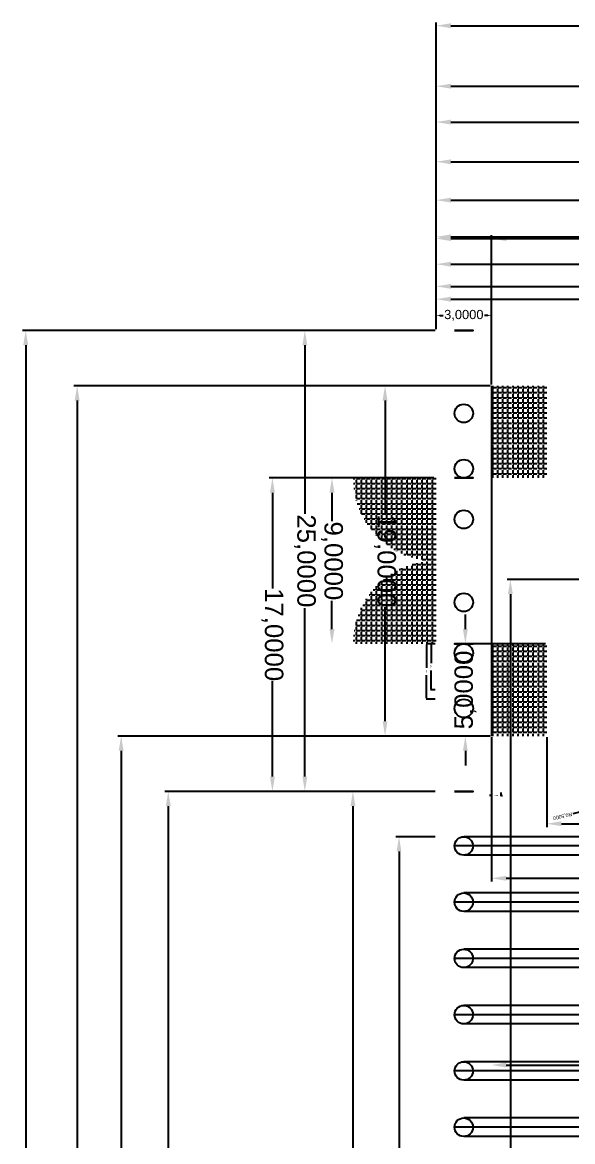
# Model space of a CAD drawing. Header units: millimetres. Extents: x -129 to 171, y -129 to 202.
# Drawn here: x 9.2 to 39, y 87.1 to 147.8 of the extents above; entities that cross this region are included whole.
import ezdxf

# ---------------------------------------------------------------- set-up
doc = ezdxf.new("R2010")
doc.units = ezdxf.units.MM
doc.header["$MEASUREMENT"] = 0
for name, color, linetype, plot in [('Acoperis', 180, 'Continuous', False), ('Dimenisuni corp 1', 11, 'Continuous', False), ('Dimensiune acoperis', 11, 'Continuous', False), ('Dimensiuni corp 0', 11, 'Continuous', False), ('Dimensiuni interior_1', 11, 'Continuous', False), ('Dimensiuni lift', 11, 'Continuous', False), ('Dimensiuni lift_turn', 11, 'Continuous', False), ('Lift', 30, 'Continuous', False), ('Lift_arm', 84, 'Continuous', False), ('Lift_turn', 40, 'Continuous', False)]:
    doc.layers.add(name, color=color, linetype=linetype, plot=plot)
doc.styles.get("Standard").update_dxf_attribs({"font": 'arial.ttf'})
doc.dimstyles.new('Mici', dxfattribs={"dimtxt": 0.05, "dimasz": 0.05, "dimexe": 0.03, "dimexo": 0.0625, "dimgap": 0.09, "dimtad": 0, "dimdec": 4, "dimzin": 0, "dimtxsty": 'Standard', "dimcen": 0.09, "dimclrd": 1, "dimclre": 1, "dimadec": 0, "dimazin": 0, "dimtfac": 1, "dimtdec": 4, "dimtofl": 0, "dimtmove": 0, "dimatfit": 3, "dimfxl": 1, "dimtolj": 1, "dimtzin": 0, "dimarcsym": 0})
doc.dimstyles.get("Standard").update_dxf_attribs({"dimtxt": 0.18, "dimasz": 0.18, "dimexe": 0.18, "dimexo": 0.0625, "dimgap": 0.09, "dimtad": 0, "dimtih": 1, "dimtoh": 1, "dimdec": 4, "dimzin": 0, "dimdsep": 46, "dimtxsty": 'Standard', "dimcen": 0.09, "dimadec": 0, "dimazin": 0, "dimtfac": 1, "dimtdec": 4, "dimtofl": 0, "dimtmove": 0, "dimatfit": 3, "dimfxl": 1, "dimtolj": 1, "dimtzin": 0, "dimarcsym": 0})

# ---------------------------------------------------------------- blocks, each defined once
blk = doc.blocks.new('*U32')
blk.add_circle((1.5, 0), 0.5)
at = {"extrusion": (-1, 4.06467e-14, 2.35596e-14)}
for centre, radius, start, end in [((48.5, -16.8, -1.5), 51.8, 18.92464, 161.07536), ((48.5, -16.841, -1), 51.341, 19.14846, 160.85154), ((48.5, -16.882, -1.5), 50.882, 19.37757, 160.62243), ((48.5, -16.841, -2), 51.341, 19.14846, 160.85154)]:
    blk.add_arc(centre, radius, start, end, dxfattribs=at)
blk = doc.blocks.new('*U33')
at = {"layer": 'Acoperis', "color": 0, "linetype": 'ByBlock', "lineweight": -2, "transparency": 16777216, "rotation": 90.00000000000072}
for p in [(244.181, 135.356), (244.181, 132.305), (244.181, 129.253), (244.181, 126.202), (244.181, 123.151), (244.181, 120.1)]:
    blk.add_blockref('*U32', p, dxfattribs=at)
blk = doc.blocks.new('*D58')
at = {"layer": 'Defpoints', "color": 0, "transparency": 16777216}
for p in [(46.877, 130.551), (27.395, 13.551), (46.877, 13.551)]:
    blk.add_point(p, dxfattribs=at)
at = {"layer": 'Dimenisuni corp 1', "color": 1, "lineweight": -2, "transparency": 16777216}
for p, q in [((46.814, 130.551), (27.215, 130.551)), ((27.395, 129.751), (27.395, 74.945)), ((27.395, 14.351), (27.395, 69.157)), ((46.814, 13.551), (27.215, 13.551))]:
    blk.add_line(p, q, dxfattribs=at)
at = {"layer": 'Dimenisuni corp 1', "color": 1, "transparency": 16777216}
for points in [[(27.262, 129.751), (27.529, 129.751), (27.395, 130.551)], [(27.262, 14.351), (27.529, 14.351), (27.395, 13.551)]]:
    blk.add_solid(points, dxfattribs=at)
at = {"layer": 'Dimenisuni corp 1', "color": 0, "transparency": 16777216, "insert": (27.395, 72.051), "char_height": 1, "attachment_point": 5, "rotation": 90}
blk.add_mtext('\\A1;117,0000', dxfattribs=at)
blk = doc.blocks.new('*D59')
at = {"layer": 'Defpoints', "color": 0, "transparency": 16777216}
for p in [(46.877, 146.801), (46.877, 133.551), (143.877, 133.551)]:
    blk.add_point(p, dxfattribs=at)
at = {"layer": 'Dimenisuni corp 1', "color": 1, "lineweight": -2, "transparency": 16777216}
for p, q in [((46.877, 133.614), (46.877, 146.981)), ((143.877, 133.614), (143.877, 146.981)), ((47.677, 146.801), (92.824, 146.801)), ((143.077, 146.801), (97.929, 146.801))]:
    blk.add_line(p, q, dxfattribs=at)
at = {"layer": 'Dimenisuni corp 1', "color": 1, "transparency": 16777216}
for points in [[(47.677, 146.934), (47.677, 146.667), (46.877, 146.801)], [(143.077, 146.934), (143.077, 146.667), (143.877, 146.801)]]:
    blk.add_solid(points, dxfattribs=at)
at = {"layer": 'Dimenisuni corp 1', "color": 0, "transparency": 16777216, "insert": (95.377, 146.801), "char_height": 1, "attachment_point": 5}
blk.add_mtext('\\A1;97,0000', dxfattribs=at)
blk = doc.blocks.new('*D61')
at = {"layer": 'Defpoints', "color": 0, "transparency": 16777216}
for p in [(71.877, 135.246), (46.877, 133.551), (71.877, 133.551)]:
    blk.add_point(p, dxfattribs=at)
at = {"layer": 'Dimenisuni corp 1', "color": 1, "lineweight": -2, "transparency": 16777216}
for p, q in [((46.877, 133.614), (46.877, 135.426)), ((71.877, 133.614), (71.877, 135.426)), ((47.677, 135.246), (56.816, 135.246)), ((71.077, 135.246), (61.938, 135.246))]:
    blk.add_line(p, q, dxfattribs=at)
at = {"layer": 'Dimenisuni corp 1', "color": 1, "transparency": 16777216}
for points in [[(47.677, 135.379), (47.677, 135.112), (46.877, 135.246)], [(71.077, 135.379), (71.077, 135.112), (71.877, 135.246)]]:
    blk.add_solid(points, dxfattribs=at)
at = {"layer": 'Dimenisuni corp 1', "color": 0, "transparency": 16777216, "insert": (59.377, 135.246), "char_height": 1, "attachment_point": 5}
blk.add_mtext('\\A1;25,0000', dxfattribs=at)
blk = doc.blocks.new('*D62')
at = {"layer": 'Defpoints', "color": 0, "transparency": 16777216}
for p in [(74.877, 137.144), (46.877, 133.551), (74.877, 133.551)]:
    blk.add_point(p, dxfattribs=at)
at = {"layer": 'Dimenisuni corp 1', "color": 1, "lineweight": -2, "transparency": 16777216}
for p, q in [((46.877, 133.614), (46.877, 137.324)), ((74.877, 133.614), (74.877, 137.324)), ((47.677, 137.144), (58.316, 137.144)), ((74.077, 137.144), (63.438, 137.144))]:
    blk.add_line(p, q, dxfattribs=at)
at = {"layer": 'Dimenisuni corp 1', "color": 1, "transparency": 16777216}
for points in [[(47.677, 137.278), (47.677, 137.011), (46.877, 137.144)], [(74.077, 137.278), (74.077, 137.011), (74.877, 137.144)]]:
    blk.add_solid(points, dxfattribs=at)
at = {"layer": 'Dimenisuni corp 1', "color": 0, "transparency": 16777216, "insert": (60.877, 137.144), "char_height": 1, "attachment_point": 5}
blk.add_mtext('\\A1;28,0000', dxfattribs=at)
blk = doc.blocks.new('*D77')
at = {"layer": 'Defpoints', "color": 0, "transparency": 16777216}
for p in [(46.877, 138.534), (46.877, 134.551), (146.877, 133.551)]:
    blk.add_point(p, dxfattribs=at)
at = {"layer": 'Dimensiune acoperis', "color": 1, "lineweight": -2, "transparency": 16777216}
for p, q in [((46.877, 134.614), (46.877, 138.714)), ((47.677, 138.534), (93.983, 138.534)), ((146.077, 138.534), (99.77, 138.534)), ((146.877, 133.614), (146.877, 138.714))]:
    blk.add_line(p, q, dxfattribs=at)
at = {"layer": 'Dimensiune acoperis', "color": 1, "transparency": 16777216}
for points in [[(47.677, 138.668), (47.677, 138.401), (46.877, 138.534)], [(146.077, 138.668), (146.077, 138.401), (146.877, 138.534)]]:
    blk.add_solid(points, dxfattribs=at)
at = {"layer": 'Dimensiune acoperis', "color": 0, "transparency": 16777216, "insert": (96.877, 138.534), "char_height": 1, "attachment_point": 5}
blk.add_mtext('\\A1;100,0000', dxfattribs=at)
blk = doc.blocks.new('*D78')
at = {"layer": 'Defpoints', "color": 0, "transparency": 16777216}
for p in [(44.862, 106.09), (46.877, 106.09), (46.877, 13.551)]:
    blk.add_point(p, dxfattribs=at)
at = {"layer": 'Dimensiune acoperis', "color": 1, "lineweight": -2, "transparency": 16777216}
for p, q in [((46.814, 106.09), (44.682, 106.09)), ((44.862, 105.29), (44.862, 63.604)), ((44.862, 14.351), (44.862, 58.499)), ((46.814, 13.551), (44.682, 13.551))]:
    blk.add_line(p, q, dxfattribs=at)
at = {"layer": 'Dimensiune acoperis', "color": 1, "transparency": 16777216}
for points in [[(44.728, 105.29), (44.995, 105.29), (44.862, 106.09)], [(44.728, 14.351), (44.995, 14.351), (44.862, 13.551)]]:
    blk.add_solid(points, dxfattribs=at)
at = {"layer": 'Dimensiune acoperis', "color": 0, "transparency": 16777216, "insert": (44.862, 61.051), "char_height": 1, "attachment_point": 5, "rotation": 90}
blk.add_mtext('\\A1;92,5390', dxfattribs=at)
blk = doc.blocks.new('*D106')
at = {"layer": 'Defpoints', "color": 0, "transparency": 16777216}
for p in [(52.877, 111.551), (71.877, 111.551), (52.877, 106.793)]:
    blk.add_point(p, dxfattribs=at)
at = {"layer": 'Dimensiuni lift', "color": 1, "lineweight": -2, "transparency": 16777216}
for p, q in [((52.877, 111.489), (52.877, 106.613)), ((71.877, 111.489), (71.877, 106.613)), ((53.677, 106.793), (59.871, 106.793)), ((71.077, 106.793), (64.882, 106.793))]:
    blk.add_line(p, q, dxfattribs=at)
at = {"layer": 'Dimensiuni lift', "color": 1, "transparency": 16777216}
for points in [[(53.677, 106.926), (53.677, 106.66), (52.877, 106.793)], [(71.077, 106.926), (71.077, 106.66), (71.877, 106.793)]]:
    blk.add_solid(points, dxfattribs=at)
at = {"layer": 'Dimensiuni lift', "color": 0, "transparency": 16777216, "insert": (62.377, 106.793), "char_height": 1, "attachment_point": 5}
blk.add_mtext('\\A1;19,0000', dxfattribs=at)
blk = doc.blocks.new('*D108')
at = {"layer": 'Defpoints', "color": 0, "transparency": 16777216}
for p in [(48.461, 116.551), (52.877, 116.551), (52.877, 111.551)]:
    blk.add_point(p, dxfattribs=at)
at = {"layer": 'Dimensiuni lift', "color": 1, "lineweight": -2, "transparency": 16777216}
for p, q in [((48.461, 117.351), (48.461, 118.151)), ((52.814, 116.551), (48.281, 116.551)), ((48.461, 110.751), (48.461, 109.951))]:
    blk.add_line(p, q, dxfattribs=at)
at = {"layer": 'Dimensiuni lift', "color": 1, "transparency": 16777216}
for points in [[(48.328, 117.351), (48.594, 117.351), (48.461, 116.551)], [(48.328, 110.751), (48.594, 110.751), (48.461, 111.551)]]:
    blk.add_solid(points, dxfattribs=at)
at = {"layer": 'Dimensiuni lift', "color": 0, "transparency": 16777216, "insert": (48.461, 114.051), "char_height": 1, "attachment_point": 5, "rotation": 90}
blk.add_mtext('\\A1;5,0000', dxfattribs=at)
blk = doc.blocks.new('*D231')
at = {"layer": 'Defpoints', "color": 0, "transparency": 16777216}
for p in [(32.341, 108.551), (46.877, 108.551), (46.877, 13.551)]:
    blk.add_point(p, dxfattribs=at)
at = {"layer": 'Dimenisuni corp 1', "color": 1, "lineweight": -2, "transparency": 16777216}
for p, q in [((46.814, 108.551), (32.161, 108.551)), ((32.341, 107.751), (32.341, 63.604)), ((32.341, 14.351), (32.341, 58.499)), ((46.814, 13.551), (32.161, 13.551))]:
    blk.add_line(p, q, dxfattribs=at)
at = {"layer": 'Dimenisuni corp 1', "color": 1, "transparency": 16777216}
for points in [[(32.208, 107.751), (32.475, 107.751), (32.341, 108.551)], [(32.208, 14.351), (32.475, 14.351), (32.341, 13.551)]]:
    blk.add_solid(points, dxfattribs=at)
at = {"layer": 'Dimenisuni corp 1', "color": 0, "transparency": 16777216, "insert": (32.341, 61.051), "char_height": 1, "attachment_point": 5, "rotation": 90}
blk.add_mtext('\\A1;95,0000', dxfattribs=at)
blk = doc.blocks.new('*D234')
at = {"layer": 'Defpoints', "color": 0, "transparency": 16777216}
for p in [(90.877, 138.629), (46.877, 133.551), (90.877, 133.551)]:
    blk.add_point(p, dxfattribs=at)
at = {"layer": 'Dimenisuni corp 1', "color": 1, "lineweight": -2, "transparency": 16777216}
for p, q in [((46.877, 133.614), (46.877, 138.809)), ((47.677, 138.629), (66.304, 138.629)), ((90.077, 138.629), (71.449, 138.629)), ((90.877, 133.614), (90.877, 138.809))]:
    blk.add_line(p, q, dxfattribs=at)
at = {"layer": 'Dimenisuni corp 1', "color": 1, "transparency": 16777216}
for points in [[(47.677, 138.763), (47.677, 138.496), (46.877, 138.629)], [(90.077, 138.763), (90.077, 138.496), (90.877, 138.629)]]:
    blk.add_solid(points, dxfattribs=at)
at = {"layer": 'Dimenisuni corp 1', "color": 0, "transparency": 16777216, "insert": (68.877, 138.629), "char_height": 1, "attachment_point": 5}
blk.add_mtext('\\A1;44,0000', dxfattribs=at)
blk = doc.blocks.new('*D235')
at = {"layer": 'Defpoints', "color": 0, "transparency": 16777216}
for p in [(112.377, 142.701), (46.877, 133.551), (112.377, 133.551)]:
    blk.add_point(p, dxfattribs=at)
at = {"layer": 'Dimenisuni corp 1', "color": 1, "lineweight": -2, "transparency": 16777216}
for p, q in [((46.877, 133.614), (46.877, 142.881)), ((47.677, 142.701), (77.071, 142.701)), ((111.577, 142.701), (82.182, 142.701)), ((112.377, 133.614), (112.377, 142.881))]:
    blk.add_line(p, q, dxfattribs=at)
at = {"layer": 'Dimenisuni corp 1', "color": 1, "transparency": 16777216}
for points in [[(47.677, 142.834), (47.677, 142.568), (46.877, 142.701)], [(111.577, 142.834), (111.577, 142.568), (112.377, 142.701)]]:
    blk.add_solid(points, dxfattribs=at)
at = {"layer": 'Dimenisuni corp 1', "color": 0, "transparency": 16777216, "insert": (79.627, 142.701), "char_height": 1, "attachment_point": 5}
blk.add_mtext('\\A1;65,5000', dxfattribs=at)
blk = doc.blocks.new('*D236')
at = {"layer": 'Defpoints', "color": 0, "transparency": 16777216}
for p in [(93.877, 140.62), (46.877, 133.551), (93.877, 133.551)]:
    blk.add_point(p, dxfattribs=at)
at = {"layer": 'Dimenisuni corp 1', "color": 1, "lineweight": -2, "transparency": 16777216}
for p, q in [((46.877, 133.614), (46.877, 140.8)), ((47.677, 140.62), (67.804, 140.62)), ((93.077, 140.62), (72.949, 140.62)), ((93.877, 133.614), (93.877, 140.8))]:
    blk.add_line(p, q, dxfattribs=at)
at = {"layer": 'Dimenisuni corp 1', "color": 1, "transparency": 16777216}
for points in [[(47.677, 140.754), (47.677, 140.487), (46.877, 140.62)], [(93.077, 140.754), (93.077, 140.487), (93.877, 140.62)]]:
    blk.add_solid(points, dxfattribs=at)
at = {"layer": 'Dimenisuni corp 1', "color": 0, "transparency": 16777216, "insert": (70.377, 140.62), "char_height": 1, "attachment_point": 5}
blk.add_mtext('\\A1;47,0000', dxfattribs=at)
blk = doc.blocks.new('*D237')
at = {"layer": 'Defpoints', "color": 0, "transparency": 16777216}
for p in [(46.877, 111.551), (29.784, 13.551), (46.877, 13.551)]:
    blk.add_point(p, dxfattribs=at)
at = {"layer": 'Dimenisuni corp 1', "color": 1, "lineweight": -2, "transparency": 16777216}
for p, q in [((46.814, 111.551), (29.604, 111.551)), ((29.784, 110.751), (29.784, 65.104)), ((29.784, 14.351), (29.784, 59.999)), ((46.814, 13.551), (29.604, 13.551))]:
    blk.add_line(p, q, dxfattribs=at)
at = {"layer": 'Dimenisuni corp 1', "color": 1, "transparency": 16777216}
for points in [[(29.651, 110.751), (29.918, 110.751), (29.784, 111.551)], [(29.651, 14.351), (29.918, 14.351), (29.784, 13.551)]]:
    blk.add_solid(points, dxfattribs=at)
at = {"layer": 'Dimenisuni corp 1', "color": 0, "transparency": 16777216, "insert": (29.784, 62.551), "char_height": 1, "attachment_point": 5, "rotation": 90}
blk.add_mtext('\\A1;98,0000', dxfattribs=at)
blk = doc.blocks.new('*D254')
at = {"layer": 'Defpoints', "color": 0, "transparency": 16777216}
for p in [(42.362, 108.551), (46.877, 108.551), (46.877, 13.551)]:
    blk.add_point(p, dxfattribs=at)
at = {"layer": 'Dimensiune acoperis', "color": 1, "lineweight": -2, "transparency": 16777216}
for p, q in [((46.814, 108.551), (42.182, 108.551)), ((42.362, 107.751), (42.362, 63.604)), ((42.362, 14.351), (42.362, 58.499)), ((46.814, 13.551), (42.182, 13.551))]:
    blk.add_line(p, q, dxfattribs=at)
at = {"layer": 'Dimensiune acoperis', "color": 1, "transparency": 16777216}
for points in [[(42.228, 107.751), (42.495, 107.751), (42.362, 108.551)], [(42.228, 14.351), (42.495, 14.351), (42.362, 13.551)]]:
    blk.add_solid(points, dxfattribs=at)
at = {"layer": 'Dimensiune acoperis', "color": 0, "transparency": 16777216, "insert": (42.362, 61.051), "char_height": 1, "attachment_point": 5, "rotation": 90}
blk.add_mtext('\\A1;95,0000', dxfattribs=at)
blk = doc.blocks.new('*D262')
at = {"layer": 'Defpoints', "color": 0, "transparency": 16777216}
for p in [(46.877, 116.551), (46.357, 113.551), (46.877, 113.551)]:
    blk.add_point(p, dxfattribs=at)
at = {"layer": 'Dimensiuni lift_turn', "color": 1, "lineweight": -2, "transparency": 16777216}
for p, q in [((46.814, 116.551), (46.327, 116.551)), ((46.357, 116.501), (46.357, 115.245)), ((46.357, 113.601), (46.357, 114.858)), ((46.814, 113.551), (46.327, 113.551))]:
    blk.add_line(p, q, dxfattribs=at)
at = {"layer": 'Dimensiuni lift_turn', "color": 1, "transparency": 16777216}
for points in [[(46.365, 116.501), (46.348, 116.501), (46.357, 116.551)], [(46.365, 113.601), (46.348, 113.601), (46.357, 113.551)]]:
    blk.add_solid(points, dxfattribs=at)
at = {"layer": 'Dimensiuni lift_turn', "color": 0, "transparency": 16777216, "insert": (46.357, 115.051), "char_height": 0.05, "attachment_point": 5, "rotation": 270}
blk.add_mtext('\\A1;3,0000', dxfattribs=at)
blk = doc.blocks.new('*D263')
at = {"layer": 'Defpoints', "color": 0, "transparency": 16777216}
for p in [(46.877, 116.551), (46.603, 114.051), (46.877, 114.051)]:
    blk.add_point(p, dxfattribs=at)
at = {"layer": 'Dimensiuni lift_turn', "color": 1, "lineweight": -2, "transparency": 16777216}
for p, q in [((46.814, 116.551), (46.573, 116.551)), ((46.603, 116.501), (46.603, 115.495)), ((46.603, 114.101), (46.603, 115.107)), ((46.814, 114.051), (46.573, 114.051))]:
    blk.add_line(p, q, dxfattribs=at)
at = {"layer": 'Dimensiuni lift_turn', "color": 1, "transparency": 16777216}
for points in [[(46.611, 116.501), (46.595, 116.501), (46.603, 116.551)], [(46.611, 114.101), (46.595, 114.101), (46.603, 114.051)]]:
    blk.add_solid(points, dxfattribs=at)
at = {"layer": 'Dimensiuni lift_turn', "color": 0, "transparency": 16777216, "insert": (46.603, 115.301), "char_height": 0.05, "attachment_point": 5, "rotation": 270}
blk.add_mtext('\\A1;2,5000', dxfattribs=at)
blk = doc.blocks.new('*D264')
at = {"layer": 'Defpoints', "color": 0, "transparency": 16777216}
for p in [(49.877, 130.551), (44.104, 111.551), (49.877, 111.551)]:
    blk.add_point(p, dxfattribs=at)
at = {"layer": 'Dimensiuni lift_turn', "color": 1, "lineweight": -2, "transparency": 16777216}
for p, q in [((49.814, 130.551), (43.924, 130.551)), ((44.104, 129.751), (44.104, 123.557)), ((44.104, 112.351), (44.104, 118.546)), ((49.814, 111.551), (43.924, 111.551))]:
    blk.add_line(p, q, dxfattribs=at)
at = {"layer": 'Dimensiuni lift_turn', "color": 1, "transparency": 16777216}
for points in [[(44.237, 129.751), (43.97, 129.751), (44.104, 130.551)], [(44.237, 112.351), (43.97, 112.351), (44.104, 111.551)]]:
    blk.add_solid(points, dxfattribs=at)
at = {"layer": 'Dimensiuni lift_turn', "color": 0, "transparency": 16777216, "insert": (44.104, 121.051), "char_height": 1, "attachment_point": 5, "rotation": 270}
blk.add_mtext('\\A1;19,0000', dxfattribs=at)
blk = doc.blocks.new('*D265')
at = {"layer": 'Defpoints', "color": 0, "transparency": 16777216}
for p in [(46.877, 133.551), (39.751, 108.551), (46.877, 108.551)]:
    blk.add_point(p, dxfattribs=at)
at = {"layer": 'Dimensiuni lift_turn', "color": 1, "lineweight": -2, "transparency": 16777216}
for p, q in [((46.814, 133.551), (39.571, 133.551)), ((39.751, 132.751), (39.751, 123.612)), ((39.751, 109.351), (39.751, 118.49)), ((46.814, 108.551), (39.571, 108.551))]:
    blk.add_line(p, q, dxfattribs=at)
at = {"layer": 'Dimensiuni lift_turn', "color": 1, "transparency": 16777216}
for points in [[(39.884, 132.751), (39.618, 132.751), (39.751, 133.551)], [(39.884, 109.351), (39.618, 109.351), (39.751, 108.551)]]:
    blk.add_solid(points, dxfattribs=at)
at = {"layer": 'Dimensiuni lift_turn', "color": 0, "transparency": 16777216, "insert": (39.751, 121.051), "char_height": 1, "attachment_point": 5, "rotation": 270}
blk.add_mtext('\\A1;25,0000', dxfattribs=at)
blk = doc.blocks.new('*D266')
at = {"layer": 'Defpoints', "color": 0, "transparency": 16777216}
for p in [(46.814, 125.551), (37.991, 108.551), (46.877, 108.551)]:
    blk.add_point(p, dxfattribs=at)
at = {"layer": 'Dimensiuni lift_turn', "color": 1, "lineweight": -2, "transparency": 16777216}
for p, q in [((46.752, 125.551), (37.811, 125.551)), ((37.991, 124.751), (37.991, 119.557)), ((37.991, 109.351), (37.991, 114.546)), ((46.814, 108.551), (37.811, 108.551))]:
    blk.add_line(p, q, dxfattribs=at)
at = {"layer": 'Dimensiuni lift_turn', "color": 1, "transparency": 16777216}
for points in [[(38.125, 124.751), (37.858, 124.751), (37.991, 125.551)], [(38.125, 109.351), (37.858, 109.351), (37.991, 108.551)]]:
    blk.add_solid(points, dxfattribs=at)
at = {"layer": 'Dimensiuni lift_turn', "color": 0, "transparency": 16777216, "insert": (37.991, 117.051), "char_height": 1, "attachment_point": 5, "rotation": 270}
blk.add_mtext('\\A1;17,0000', dxfattribs=at)
blk = doc.blocks.new('*D267')
at = {"layer": 'Defpoints', "color": 0, "transparency": 16777216}
for p in [(46.814, 125.551), (41.223, 116.551), (46.774, 116.551)]:
    blk.add_point(p, dxfattribs=at)
at = {"layer": 'Dimensiuni lift_turn', "color": 1, "lineweight": -2, "transparency": 16777216}
for p, q in [((46.752, 125.551), (41.043, 125.551)), ((41.223, 124.751), (41.223, 123.215)), ((41.223, 117.351), (41.223, 118.887))]:
    blk.add_line(p, q, dxfattribs=at)
at = {"layer": 'Dimensiuni lift_turn', "color": 1, "transparency": 16777216}
for points in [[(41.356, 124.751), (41.089, 124.751), (41.223, 125.551)], [(41.356, 117.351), (41.089, 117.351), (41.223, 116.551)]]:
    blk.add_solid(points, dxfattribs=at)
at = {"layer": 'Dimensiuni lift_turn', "color": 0, "transparency": 16777216, "insert": (41.223, 121.051), "char_height": 1, "attachment_point": 5, "rotation": 270}
blk.add_mtext('\\A1;9,0000', dxfattribs=at)
blk = doc.blocks.new('*D268')
at = {"layer": 'Defpoints', "color": 0, "transparency": 16777216}
for p in [(46.877, 135.944), (46.877, 133.551), (74.877, 133.551)]:
    blk.add_point(p, dxfattribs=at)
at = {"layer": 'Dimensiuni lift_turn', "color": 1, "lineweight": -2, "transparency": 16777216}
for p, q in [((46.877, 133.614), (46.877, 136.124)), ((74.877, 133.614), (74.877, 136.124)), ((47.677, 135.944), (58.316, 135.944)), ((74.077, 135.944), (63.438, 135.944))]:
    blk.add_line(p, q, dxfattribs=at)
at = {"layer": 'Dimensiuni lift_turn', "color": 1, "transparency": 16777216}
for points in [[(47.677, 136.077), (47.677, 135.81), (46.877, 135.944)], [(74.077, 136.077), (74.077, 135.81), (74.877, 135.944)]]:
    blk.add_solid(points, dxfattribs=at)
at = {"layer": 'Dimensiuni lift_turn', "color": 0, "transparency": 16777216, "insert": (60.877, 135.944), "char_height": 1, "attachment_point": 5}
blk.add_mtext('\\A1;28,0000', dxfattribs=at)
blk = doc.blocks.new('*D269')
at = {"layer": 'Defpoints', "color": 0, "transparency": 16777216}
for p in [(49.877, 138.537), (49.877, 130.551), (71.877, 130.551)]:
    blk.add_point(p, dxfattribs=at)
at = {"layer": 'Dimensiuni lift_turn', "color": 1, "lineweight": -2, "transparency": 16777216}
for p, q in [((49.877, 130.614), (49.877, 138.717)), ((50.677, 138.537), (58.316, 138.537)), ((71.077, 138.537), (63.438, 138.537)), ((71.877, 130.614), (71.877, 138.717))]:
    blk.add_line(p, q, dxfattribs=at)
at = {"layer": 'Dimensiuni lift_turn', "color": 1, "transparency": 16777216}
for points in [[(50.677, 138.67), (50.677, 138.403), (49.877, 138.537)], [(71.077, 138.67), (71.077, 138.403), (71.877, 138.537)]]:
    blk.add_solid(points, dxfattribs=at)
at = {"layer": 'Dimensiuni lift_turn', "color": 0, "transparency": 16777216, "insert": (60.877, 138.537), "char_height": 1, "attachment_point": 5}
blk.add_mtext('\\A1;22,0000', dxfattribs=at)
blk = doc.blocks.new('*D271')
at = {"layer": 'Defpoints', "color": 0, "transparency": 16777216}
for p in [(49.877, 111.551), (71.877, 111.551), (49.877, 103.834)]:
    blk.add_point(p, dxfattribs=at)
at = {"layer": 'Dimensiuni lift', "color": 1, "lineweight": -2, "transparency": 16777216}
for p, q in [((49.877, 111.489), (49.877, 103.654)), ((71.877, 111.489), (71.877, 103.654)), ((50.677, 103.834), (58.316, 103.834)), ((71.077, 103.834), (63.438, 103.834))]:
    blk.add_line(p, q, dxfattribs=at)
at = {"layer": 'Dimensiuni lift', "color": 1, "transparency": 16777216}
for points in [[(50.677, 103.967), (50.677, 103.7), (49.877, 103.834)], [(71.077, 103.967), (71.077, 103.7), (71.877, 103.834)]]:
    blk.add_solid(points, dxfattribs=at)
at = {"layer": 'Dimensiuni lift', "color": 0, "transparency": 16777216, "insert": (60.877, 103.834), "char_height": 1, "attachment_point": 5}
blk.add_mtext('\\A1;22,0000', dxfattribs=at)
blk = doc.blocks.new('*D274')
at = {"layer": 'Defpoints', "color": 0, "transparency": 16777216}
for p in [(24.603, 133.551), (46.877, 133.551), (46.877, 13.551)]:
    blk.add_point(p, dxfattribs=at)
at = {"layer": 'Dimenisuni corp 1', "color": 1, "lineweight": -2, "transparency": 16777216}
for p, q in [((46.814, 133.551), (24.423, 133.551)), ((24.603, 132.751), (24.603, 76.445)), ((24.603, 14.351), (24.603, 70.657)), ((46.814, 13.551), (24.423, 13.551))]:
    blk.add_line(p, q, dxfattribs=at)
at = {"layer": 'Dimenisuni corp 1', "color": 1, "transparency": 16777216}
for points in [[(24.47, 132.751), (24.736, 132.751), (24.603, 133.551)], [(24.47, 14.351), (24.736, 14.351), (24.603, 13.551)]]:
    blk.add_solid(points, dxfattribs=at)
at = {"layer": 'Dimenisuni corp 1', "color": 0, "transparency": 16777216, "insert": (24.603, 73.551), "char_height": 1, "attachment_point": 5, "rotation": 90}
blk.add_mtext('\\A1;120,0000', dxfattribs=at)
blk = doc.blocks.new('*D275')
at = {"layer": 'Defpoints', "color": 0, "transparency": 16777216}
for p in [(49.877, 134.37), (46.877, 133.551), (49.877, 133.551)]:
    blk.add_point(p, dxfattribs=at)
at = {"layer": 'Dimenisuni corp 1', "color": 1, "lineweight": -2, "transparency": 16777216}
for p, q in [((46.877, 133.614), (46.877, 134.4)), ((47.077, 134.37), (47.25, 134.37)), ((49.677, 134.37), (49.503, 134.37)), ((49.877, 133.614), (49.877, 134.4))]:
    blk.add_line(p, q, dxfattribs=at)
at = {"layer": 'Dimenisuni corp 1', "color": 1, "transparency": 16777216}
for points in [[(47.077, 134.404), (47.077, 134.337), (46.877, 134.37)], [(49.677, 134.404), (49.677, 134.337), (49.877, 134.37)]]:
    blk.add_solid(points, dxfattribs=at)
at = {"layer": 'Dimenisuni corp 1', "color": 0, "transparency": 16777216, "insert": (48.377, 134.37), "char_height": 0.5, "attachment_point": 5}
blk.add_mtext('\\A1;3,0000', dxfattribs=at)
blk = doc.blocks.new('*D276')
at = {"layer": 'Defpoints', "color": 0, "transparency": 16777216}
for p in [(113.877, 144.854), (46.877, 133.551), (113.877, 133.551)]:
    blk.add_point(p, dxfattribs=at)
at = {"layer": 'Dimenisuni corp 1', "color": 1, "lineweight": -2, "transparency": 16777216}
for p, q in [((46.877, 133.614), (46.877, 145.034)), ((47.677, 144.854), (77.821, 144.854)), ((113.077, 144.854), (82.932, 144.854)), ((113.877, 133.614), (113.877, 145.034))]:
    blk.add_line(p, q, dxfattribs=at)
at = {"layer": 'Dimenisuni corp 1', "color": 1, "transparency": 16777216}
for points in [[(47.677, 144.987), (47.677, 144.72), (46.877, 144.854)], [(113.077, 144.987), (113.077, 144.72), (113.877, 144.854)]]:
    blk.add_solid(points, dxfattribs=at)
at = {"layer": 'Dimenisuni corp 1', "color": 0, "transparency": 16777216, "insert": (80.377, 144.854), "char_height": 1, "attachment_point": 5}
blk.add_mtext('\\A1;67,0000', dxfattribs=at)
blk = doc.blocks.new('*D277')
at = {"layer": 'Defpoints', "color": 0, "transparency": 16777216}
for p in [(146.877, 150.082), (46.877, 133.551), (146.877, 133.551)]:
    blk.add_point(p, dxfattribs=at)
at = {"layer": 'Dimenisuni corp 1', "color": 1, "lineweight": -2, "transparency": 16777216}
for p, q in [((46.877, 133.614), (46.877, 150.262)), ((47.677, 150.082), (93.983, 150.082)), ((146.077, 150.082), (99.77, 150.082)), ((146.877, 133.614), (146.877, 150.262))]:
    blk.add_line(p, q, dxfattribs=at)
at = {"layer": 'Dimenisuni corp 1', "color": 1, "transparency": 16777216}
for points in [[(47.677, 150.215), (47.677, 149.948), (46.877, 150.082)], [(146.077, 150.215), (146.077, 149.948), (146.877, 150.082)]]:
    blk.add_solid(points, dxfattribs=at)
at = {"layer": 'Dimenisuni corp 1', "color": 0, "transparency": 16777216, "insert": (96.877, 150.082), "char_height": 1, "attachment_point": 5}
blk.add_mtext('\\A1;100,0000', dxfattribs=at)
blk = doc.blocks.new('*D288')
at = {"layer": 'Defpoints', "color": 0, "transparency": 16777216}
for p in [(50.903, 120.051), (76.877, 120.051), (76.877, 30.051)]:
    blk.add_point(p, dxfattribs=at)
at = {"layer": 'Dimensiuni corp 0', "color": 1, "lineweight": -2, "transparency": 16777216}
for p, q in [((76.814, 120.051), (50.723, 120.051)), ((50.903, 119.251), (50.903, 77.604)), ((50.903, 30.851), (50.903, 72.499)), ((76.814, 30.051), (50.723, 30.051))]:
    blk.add_line(p, q, dxfattribs=at)
at = {"layer": 'Dimensiuni corp 0', "color": 1, "transparency": 16777216}
for points in [[(50.77, 119.251), (51.037, 119.251), (50.903, 120.051)], [(50.77, 30.851), (51.037, 30.851), (50.903, 30.051)]]:
    blk.add_solid(points, dxfattribs=at)
at = {"layer": 'Dimensiuni corp 0', "color": 0, "transparency": 16777216, "insert": (50.903, 75.051), "char_height": 1, "attachment_point": 5, "rotation": 90}
blk.add_mtext('\\A1;90,0000', dxfattribs=at)
blk = doc.blocks.new('*D505')
at = {"layer": 'Defpoints', "color": 0, "transparency": 16777216}
for p in [(55.94, 107.738), (56.427, 107.851)]:
    blk.add_point(p, dxfattribs=at)
at = {"layer": 'Dimensiuni interior_1', "color": 1, "lineweight": -2, "transparency": 16777216}
for p, q in [((54.315, 107.358), (55.745, 107.692)), ((56.337, 107.851), (56.517, 107.851)), ((56.427, 107.941), (56.427, 107.761))]:
    blk.add_line(p, q, dxfattribs=at)
blk.add_arc((56.427, 107.851), 0.5, 187.16197, 196.59242, dxfattribs=at)
at = {"layer": 'Dimensiuni interior_1', "color": 1, "transparency": 16777216}
blk.add_solid([(55.752, 107.66), (55.737, 107.724), (55.94, 107.738)], dxfattribs=at)
at = {"layer": 'Dimensiuni interior_1', "color": 0, "transparency": 16777216, "insert": (53.731, 107.221), "char_height": 0.2, "attachment_point": 5, "rotation": 193.15467}
blk.add_mtext('\\A1;R0,5000', dxfattribs=at)
blk = doc.blocks.new('*D811')
at = {"layer": 'Defpoints', "color": 0, "transparency": 16777216}
for p in [(49.877, 108.551), (49.877, 108.318), (50.377, 108.551)]:
    blk.add_point(p, dxfattribs=at)
at = {"layer": 'Dimensiuni interior_1', "color": 1, "lineweight": -2, "transparency": 16777216}
for p, q in [((49.827, 108.318), (49.777, 108.318)), ((50.377, 108.489), (50.377, 108.288)), ((50.427, 108.318), (50.477, 108.318))]:
    blk.add_line(p, q, dxfattribs=at)
at = {"layer": 'Dimensiuni interior_1', "color": 1, "transparency": 16777216}
for points in [[(49.827, 108.326), (49.827, 108.309), (49.877, 108.318)], [(50.427, 108.326), (50.427, 108.309), (50.377, 108.318)]]:
    blk.add_solid(points, dxfattribs=at)
at = {"layer": 'Dimensiuni interior_1', "color": 0, "transparency": 16777216, "insert": (50.127, 108.318), "char_height": 0.05, "attachment_point": 5}
blk.add_mtext('\\A1;0,5000', dxfattribs=at)
blk = doc.blocks.new('*D831')
at = {"layer": 'Defpoints', "color": 0, "transparency": 16777216}
for p in [(49.877, 95.801), (71.127, 95.801), (49.877, 93.705)]:
    blk.add_point(p, dxfattribs=at)
at = {"layer": 'Dimensiuni interior_1', "color": 1, "lineweight": -2, "transparency": 16777216}
for p, q in [((71.127, 95.739), (71.127, 93.525)), ((50.677, 93.705), (57.941, 93.705)), ((70.327, 93.705), (63.063, 93.705))]:
    blk.add_line(p, q, dxfattribs=at)
at = {"layer": 'Dimensiuni interior_1', "color": 1, "transparency": 16777216}
for points in [[(50.677, 93.839), (50.677, 93.572), (49.877, 93.705)], [(70.327, 93.839), (70.327, 93.572), (71.127, 93.705)]]:
    blk.add_solid(points, dxfattribs=at)
at = {"layer": 'Dimensiuni interior_1', "color": 0, "transparency": 16777216, "insert": (60.502, 93.705), "char_height": 1, "attachment_point": 5}
blk.add_mtext('\\A1;21,2500', dxfattribs=at)
blk = doc.blocks.new('A$Ca0c041a6')
at = {"layer": 'Lift'}
h = blk.add_hatch(dxfattribs=at)
h.set_pattern_fill('ANGLE', color=256)
h.set_pattern_definition([(0, (14.59982, 29.3), (0, 0.275), [0.2, -0.075]), (90, (14.59982, 29.3), (-0.275, 2e-17), [0.2, -0.075])])
h.paths.add_polyline_path([(17.59982, 34.3), (14.59982, 34.3), (14.59982, 29.3), (17.59982, 29.3)])
h.paths.add_polyline_path([(17.59982, 48.3), (14.59982, 48.3), (14.59982, 43.3), (17.59982, 43.3)])
h = blk.add_hatch(dxfattribs=at)
h.set_pattern_fill('ANGLE', color=256)
h.set_pattern_definition([(0, (14.59982, 29.3), (0, 0.275), [0.2, -0.075]), (90, (14.59982, 29.3), (-0.275, 2e-17), [0.2, -0.075])])
h.paths.add_polyline_path([(17.59982, 34.3), (14.59982, 34.3), (14.59982, 29.3), (17.59982, 29.3)])
h.paths.add_polyline_path([(17.59982, 48.3), (14.59982, 48.3), (14.59982, 43.3), (17.59982, 43.3)])
at = {"layer": 'Lift_turn'}
h = blk.add_hatch(dxfattribs=at)
h.set_pattern_fill('ANGLE', color=256)
h.set_pattern_definition([(0, (11.59982, 26.3), (0, 0.275), [0.2, -0.075]), (90, (11.59982, 26.3), (-0.275, 2e-17), [0.2, -0.075])])
h.paths.add_polyline_path([(11.59982, 43.3), (7.09982, 43.3, 0.41421356), (11.59982, 38.8)])
h.paths.add_polyline_path([(11.59982, 38.8, 0.41421356), (7.09982, 34.3), (11.59982, 34.3)])
at = {"layer": 'Lift_arm', "extrusion": (3.13083e-14, 1, 0)}
for centre in [(-13.09982, 175, 51.3), (-13.09982, 170.5, 51.3)]:
    blk.add_circle(centre, 0.5, dxfattribs=at)
at = {"layer": 'Lift_arm'}
for centre in [(13.09982, 46.8, 30), (13.09982, 43.8, 30), (13.09982, 41.05, 30), (13.09982, 41.05, 170), (13.09982, 36.55, 30), (13.09982, 36.55, 170), (13.09982, 33.8, 30), (13.09982, 30.8, 30)]:
    blk.add_circle(centre, 0.5, dxfattribs=at)
at = {"layer": 'Lift_arm', "extrusion": (-2.22045e-16, 1, 0)}
for centre in [(-13.09982, 165, 43.3), (-13.09982, 160, 43.3), (-13.09982, 155, 43.3)]:
    blk.add_circle(centre, 0.5, dxfattribs=at)
at = {"layer": 'Lift_arm', "extrusion": (-1.73195e-14, -1, 0)}
for centre in [(13.09982, 155, -34.3), (13.09982, 160, -34.3), (13.09982, 165, -34.3)]:
    blk.add_circle(centre, 0.5, dxfattribs=at)
at = {"layer": 'Lift_arm', "extrusion": (-2.50834e-16, 1, 1.91171e-16)}
blk.add_circle((-13.09982, 35, 26.3), 0.5, dxfattribs=at)
at = {"layer": 'Lift_turn'}
for p, q in [((14.59982, 48.3, 30), (14.59982, 29.3, 30)), ((14.59982, 34.3, 150), (14.59982, 29.3, 150))]:
    blk.add_line(p, q, dxfattribs=at)
at = {"layer": 'Acoperis'}
blk.add_blockref('*U33', (-231.0811, -113.51704, 30), dxfattribs=at)
at = {"layer": 'Dimenisuni corp 1'}
for base, p2, picture, middle in [((111.59982, 67.83047), (111.59982, 51.3), '*D277', (61.59982, 67.83047)), ((78.59982, 62.60238), (78.59982, 51.3), '*D276', (45.09982, 62.60238))]:
    dim = blk.add_linear_dim(base=base, p1=(11.59982, 51.3), p2=p2, dimstyle='Standard', dxfattribs=at)
    dim.commit()
    dim.dimension.update_dxf_attribs({"geometry": picture, "text_midpoint": middle, "insert": (-35.27669, -82.25133)})
for base, p1, p2, picture, middle in [((11.59982, 64.5494), (108.59982, 51.3), (11.59982, 51.3), '*D59', (60.09982, 64.5494)), ((77.09982, 60.44972), (11.59982, 51.3), (77.09982, 51.3), '*D235', (44.34982, 60.44972)), ((58.59982, 58.36914), (11.59982, 51.3), (58.59982, 51.3), '*D236', (35.09982, 58.36914)), ((55.59982, 56.37802), (11.59982, 51.3), (55.59982, 51.3), '*D234', (33.59982, 56.37802)), ((39.59982, 54.89312), (11.59982, 51.3), (39.59982, 51.3), '*D62', (25.59982, 54.89312))]:
    dim = blk.add_linear_dim(base=base, p1=p1, p2=p2, dimstyle='Standard', dxfattribs=at)
    dim.commit()
    dim.dimension.update_dxf_attribs({"geometry": picture, "text_midpoint": middle, "dimtype": 128, "insert": (-35.27669, -82.25133)})
for base, p2, dimstyle, override, picture, middle in [((36.59982, 52.99432), (36.59982, 51.3), 'Standard', {"dimdsep": 44, "dimse1": 0, "dimse2": 0}, '*D61', (24.09982, 52.99432)), ((14.59982, 52.1191), (14.59982, 51.3), 'Mici', {"dimtxt": 0.5, "dimasz": 0.2}, '*D275', (13.09982, 52.1191))]:
    dim = blk.add_linear_dim(base=base, p1=(11.59982, 51.3), p2=p2, dimstyle=dimstyle, override=override, dxfattribs=at)
    dim.commit()
    dim.dimension.update_dxf_attribs({"geometry": picture, "text_midpoint": middle, "insert": (-35.27669, -82.25133)})
dim = blk.add_linear_dim(base=(-10.67367, 51.3), p1=(11.59982, -68.7), p2=(11.59982, 51.3), angle=90, dimstyle='Standard', dxfattribs=at)
dim.commit()
dim.dimension.update_dxf_attribs({"geometry": '*D274', "text_midpoint": (-10.67367, -8.7), "insert": (-35.27669, -82.25133)})
for base, p1, p2, picture, middle in [((-7.88141, -68.7), (11.59982, 48.3), (11.59982, -68.7), '*D58', (-7.88141, -10.2)), ((-5.49253, -68.7), (11.59982, 29.3), (11.59982, -68.7), '*D237', (-5.49253, -19.7)), ((-2.93521, 26.3), (11.59982, -68.7), (11.59982, 26.3), '*D231', (-2.93521, -21.2))]:
    dim = blk.add_linear_dim(base=base, p1=p1, p2=p2, angle=90, dimstyle='Standard', dxfattribs=at)
    dim.commit()
    dim.dimension.update_dxf_attribs({"geometry": picture, "text_midpoint": middle, "dimtype": 128, "insert": (-35.27669, -82.25133)})
at = {"layer": 'Dimensiune acoperis'}
dim = blk.add_linear_dim(base=(11.59982, 56.28317, 30), p1=(111.59982, 51.3, 30), p2=(11.59982, 52.3, 30), dimstyle='Standard', dxfattribs=at)
dim.commit()
dim.dimension.update_dxf_attribs({"geometry": '*D77', "text_midpoint": (61.59982, 56.28317, 30), "dimtype": 128, "insert": (-35.27669, -82.25133)})
for base, p2, picture, middle in [((7.08508, 26.3, 30), (11.59982, 26.3, 30), '*D254', (7.08508, -21.2, 30)), ((9.58508, 23.839, 30), (11.59982, 23.839, 30), '*D78', (9.58508, -21.2, 30))]:
    dim = blk.add_linear_dim(base=base, p1=(11.59982, -68.7, 30), p2=p2, angle=90, dimstyle='Standard', dxfattribs=at)
    dim.commit()
    dim.dimension.update_dxf_attribs({"geometry": picture, "text_midpoint": middle, "dimtype": 128, "insert": (-35.27669, -82.25133)})
at = {"layer": 'Dimensiuni corp 0'}
dim = blk.add_linear_dim(base=(15.62667, 37.8, -30), p1=(41.59982, -52.2, -30), p2=(41.59982, 37.8, -30), angle=90, dimstyle='Standard', dxfattribs=at)
dim.commit()
dim.dimension.update_dxf_attribs({"geometry": '*D288', "text_midpoint": (15.62667, -7.2, -30), "insert": (-35.27669, -82.25133)})
at = {"layer": 'Dimensiuni interior_1'}
for base, p1, p2, dimstyle, override, picture, middle in [((14.59982, 26.06633), (15.09982, 26.3), (14.59982, 26.3), 'Mici', {"dimse2": 1}, '*D811', (14.84982, 26.06633)), ((14.59982, 11.45389), (35.84982, 13.55), (14.59982, 13.55), 'Standard', {"dimse1": 0, "dimse2": 1}, '*D831', (25.22482, 11.45389))]:
    dim = blk.add_linear_dim(base=base, p1=p1, p2=p2, dimstyle=dimstyle, override=override, dxfattribs=at)
    dim.commit()
    dim.dimension.update_dxf_attribs({"geometry": picture, "text_midpoint": middle, "insert": (-35.27669, -82.25133)})
dim = blk.add_radius_dim(center=(21.14982, 25.6, 1.9), mpoint=(20.66294, 25.48621, 1.9), dimstyle='Mici', override={"dimtxt": 0.2, "dimasz": 0.2}, dxfattribs=at)
dim.commit()
dim.dimension.update_dxf_attribs({"geometry": '*D505', "text_midpoint": (18.45404, 24.96996, 1.9), "dimtype": 132, "insert": (-35.27669, -82.25133)})
at = {"layer": 'Dimensiuni lift'}
dim = blk.add_linear_dim(base=(14.59982, 21.58225, 150), p1=(36.59982, 111.55133, 150), p2=(14.59982, 29.3, 150), dimstyle='Standard', dxfattribs=at)
dim.commit()
dim.dimension.update_dxf_attribs({"geometry": '*D271', "text_midpoint": (25.59982, 21.58225, 150), "insert": (-35.27669, -82.25133)})
dim = blk.add_linear_dim(base=(13.1844, 34.3, 150), p1=(17.59982, 29.3, 150), p2=(17.59982, 34.3, 150), angle=90, dimstyle='Standard', override={"dimse1": 1}, dxfattribs=at)
dim.commit()
dim.dimension.update_dxf_attribs({"geometry": '*D108', "text_midpoint": (13.1844, 31.8, 150), "dimtype": 128, "insert": (-35.27669, -82.25133)})
dim = blk.add_linear_dim(base=(17.59982, 24.54181, 150), p1=(36.59982, 29.3, 150), p2=(17.59982, 29.3, 150), dimstyle='Standard', dxfattribs=at)
dim.commit()
dim.dimension.update_dxf_attribs({"geometry": '*D106', "text_midpoint": (27.09982, 24.54181, 150), "dimtype": 128, "insert": (-35.27669, -82.25133)})
at = {"layer": 'Dimensiuni lift_turn'}
for base, p1, p2, picture, middle in [((14.59982, 56.28531, 30), (36.59982, 48.3, 30), (14.59982, 48.3, 30), '*D269', (25.59982, 56.28531, 30)), ((11.59982, 53.69249, 30), (39.59982, 51.3, 30), (11.59982, 51.3, 30), '*D268', (25.59982, 53.69249, 30))]:
    dim = blk.add_linear_dim(base=base, p1=p1, p2=p2, dimstyle='Standard', dxfattribs=at)
    dim.commit()
    dim.dimension.update_dxf_attribs({"geometry": picture, "text_midpoint": middle, "insert": (-35.27669, -82.25133)})
for base, p1, p2, dimstyle, picture, middle in [((4.47441, 26.3, 30), (11.59982, 51.3, 30), (11.59982, 26.3, 30), 'Standard', '*D265', (4.47441, 38.8, 30)), ((8.82703, 29.3, 30), (14.59982, 48.3, 30), (14.59982, 29.3, 30), 'Standard', '*D264', (8.82703, 38.8, 30)), ((11.07984, 31.3, 159), (11.59982, 34.3, 159), (11.59982, 31.3, 159), 'Mici', '*D262', (11.07984, 32.8, 159)), ((11.3263, 31.8, 159), (11.59982, 34.3, 159), (11.59982, 31.8, 159), 'Mici', '*D263', (11.3263, 33.05, 159))]:
    dim = blk.add_linear_dim(base=base, p1=p1, p2=p2, angle=270, dimstyle=dimstyle, dxfattribs=at)
    dim.commit()
    dim.dimension.update_dxf_attribs({"geometry": picture, "text_midpoint": middle, "insert": (-35.27669, -82.25133)})
for base, p2, override, picture, middle in [((2.71469, 26.3, 150), (11.59982, 26.3, 150), {"dimse2": 0}, '*D266', (2.71469, 34.8, 150)), ((5.94582, 34.3, 150), (11.49716, 34.3, 150), {"dimse2": 1}, '*D267', (5.94582, 38.8, 150))]:
    dim = blk.add_linear_dim(base=base, p1=(11.53732, 43.3, 150), p2=p2, angle=270, dimstyle='Standard', override=override, dxfattribs=at)
    dim.commit()
    dim.dimension.update_dxf_attribs({"geometry": picture, "text_midpoint": middle, "insert": (-35.27669, -82.25133)})

msp = doc.modelspace()

# ---------------------------------------------------------------- block references
msp.add_blockref('A$Ca0c041a6', (20.005, 79.822))

doc.saveas('drawing.dxf')
